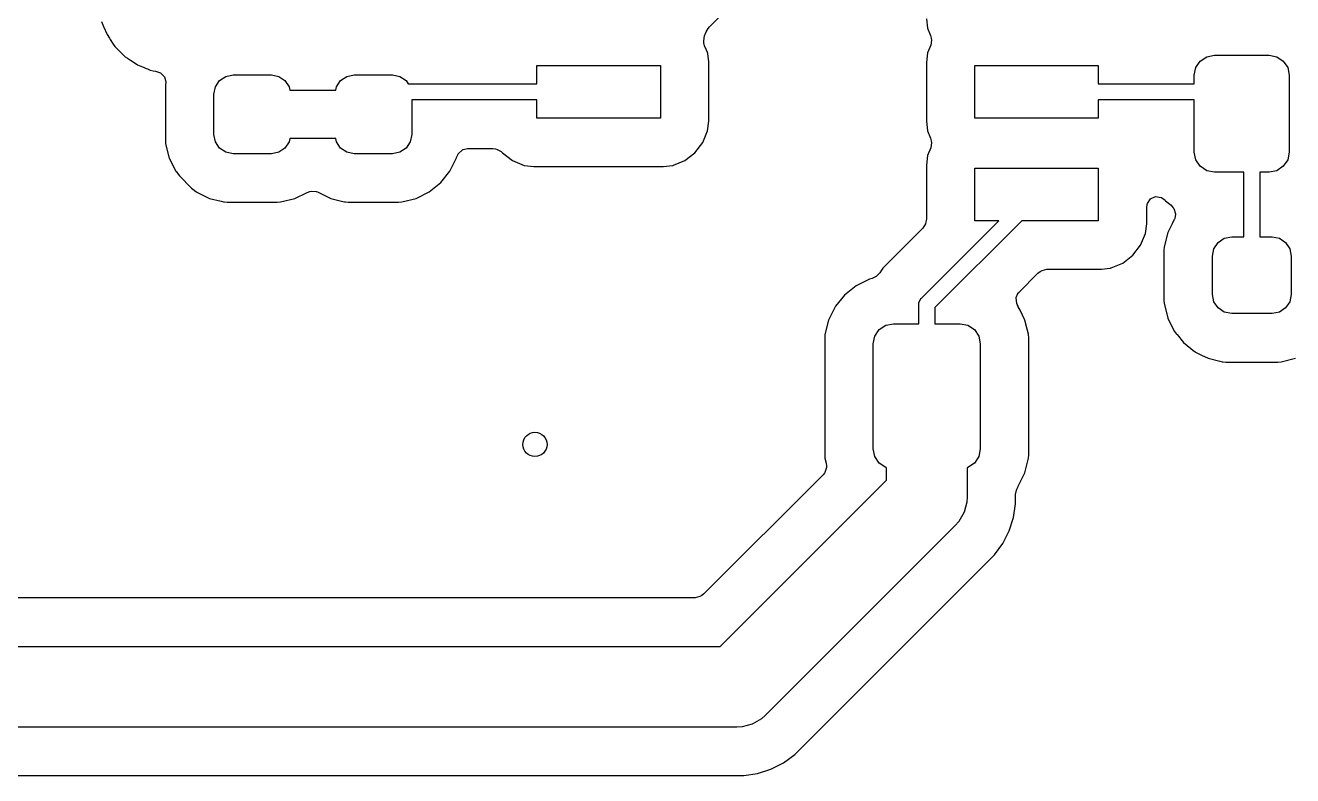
# Model space of a CAD drawing. Header units: inches. Extents: x 1.32 to 5.22, y -7.01 to -1.14.
# Drawn here: x 1.937 to 2.554, y -6.224 to -5.859 of the extents above; entities that cross this region are included whole.
import ezdxf

# ---------------------------------------------------------------- set-up
doc = ezdxf.new("R2010")
doc.units = ezdxf.units.IN
doc.header["$MEASUREMENT"] = 0
doc.layers.add('B.Cu', color=153, linetype='CONTINUOUS', true_color=0x4d7fc4)

msp = doc.modelspace()

# ---------------------------------------------------------------- linework, layer by layer
at = {"layer": 'B.Cu', "linetype": 'CONTINUOUS'}
for p, q in [((2.27008, -5.85948), (2.38391, -5.74564)), ((2.37585, -5.85549), (2.37645, -5.86011)), ((1.97378, -5.8568), (1.9748, -5.85925)), ((1.9748, -5.85925), (1.97646, -5.86325)), ((2.26765, -5.86389), (2.2685, -5.86184)), ((2.2685, -5.86184), (2.26895, -5.861)), ((2.26895, -5.861), (2.26947, -5.86022)), ((2.26947, -5.86022), (2.27008, -5.85948)), ((2.37645, -5.86011), (2.37645, -5.86011)), ((2.37645, -5.86011), (2.37646, -5.86011)), ((2.37646, -5.86011), (2.37646, -5.86011)), ((2.37646, -5.86011), (2.37791, -5.86363)), ((1.97646, -5.86325), (1.97646, -5.86325)), ((1.97646, -5.86325), (1.97646, -5.86325)), ((1.97646, -5.86325), (1.97646, -5.86325)), ((1.97646, -5.86325), (1.97761, -5.86498)), ((1.97761, -5.86498), (1.97761, -5.86498)), ((1.97761, -5.86498), (1.97801, -5.86558)), ((1.97801, -5.86558), (1.97801, -5.86558)), ((1.97801, -5.86558), (1.97951, -5.86782)), ((1.97951, -5.86782), (1.98034, -5.86906)), ((2.2673, -5.86628), (2.26765, -5.86389)), ((2.26741, -5.86731), (2.2673, -5.86628)), ((2.26776, -5.86866), (2.26741, -5.86731)), ((2.37802, -5.86839), (2.37646, -5.87217)), ((2.37791, -5.86363), (2.37826, -5.86497)), ((2.37837, -5.866), (2.37802, -5.86839)), ((2.37826, -5.86497), (2.37837, -5.866)), ((1.98034, -5.86906), (1.98034, -5.86906)), ((1.98034, -5.86906), (1.98034, -5.86906)), ((1.98034, -5.86906), (1.98527, -5.87399)), ((1.98527, -5.87399), (1.98527, -5.87399)), ((1.98527, -5.87399), (1.98638, -5.87474)), ((1.98638, -5.87474), (1.98638, -5.87474)), ((1.98638, -5.87474), (1.98788, -5.87573)), ((2.26864, -5.87079), (2.26776, -5.86866)), ((2.26915, -5.87202), (2.26864, -5.87079)), ((2.26922, -5.87217), (2.26915, -5.87202)), ((2.26925, -5.87233), (2.26922, -5.87217)), ((2.26926, -5.87249), (2.26925, -5.87233)), ((2.26979, -5.87657), (2.26926, -5.87249)), ((2.37645, -5.87217), (2.37585, -5.8768)), ((2.37646, -5.87217), (2.37645, -5.87217)), ((2.50934, -5.87611), (2.51253, -5.87398)), ((2.51253, -5.87398), (2.5163, -5.87323)), ((2.5163, -5.87323), (2.54287, -5.87323)), ((2.54287, -5.87323), (2.54664, -5.87398)), ((2.54664, -5.87398), (2.54983, -5.87611)), ((1.98788, -5.87573), (1.99108, -5.87787)), ((1.99108, -5.87787), (1.99108, -5.87787)), ((1.99108, -5.87787), (1.99112, -5.8779)), ((1.99112, -5.8779), (1.9913, -5.87797)), ((1.9913, -5.87797), (1.99369, -5.87896)), ((1.99369, -5.87896), (1.99377, -5.87899)), ((1.99377, -5.87899), (1.99377, -5.87899)), ((1.99377, -5.87899), (1.99377, -5.87899)), ((1.99377, -5.87899), (1.99421, -5.87917)), ((1.99421, -5.87917), (1.99421, -5.87917)), ((1.99421, -5.87917), (1.99559, -5.87974)), ((1.99559, -5.87974), (1.99559, -5.87974)), ((1.99559, -5.87974), (1.99559, -5.87974)), ((1.99559, -5.87974), (1.99615, -5.87998)), ((1.99615, -5.87998), (1.99753, -5.88055)), ((1.99753, -5.88055), (1.99753, -5.88055)), ((1.99753, -5.88055), (1.99753, -5.88055)), ((1.99753, -5.88055), (1.99901, -5.88084)), ((1.99901, -5.88084), (1.99901, -5.88084)), ((1.99901, -5.88084), (2.00009, -5.88105)), ((2.18602, -5.8872), (2.18602, -5.87835)), ((2.18602, -5.87835), (2.24618, -5.87835)), ((2.24618, -5.87835), (2.24618, -5.90394)), ((2.26982, -5.8768), (2.26979, -5.87657)), ((2.26982, -5.90549), (2.26982, -5.8768)), ((2.26982, -5.8768), (2.26982, -5.8768)), ((2.26982, -5.8768), (2.26982, -5.8768)), ((2.37585, -5.8768), (2.37585, -5.90549)), ((2.39949, -5.90394), (2.39949, -5.87835)), ((2.39949, -5.87835), (2.45965, -5.87835)), ((2.45965, -5.87835), (2.45965, -5.8872)), ((2.50646, -5.88307), (2.50721, -5.8793)), ((2.50721, -5.8793), (2.50934, -5.87611)), ((2.54983, -5.87611), (2.55197, -5.8793)), ((2.55197, -5.8793), (2.55272, -5.88307)), ((2.00009, -5.88105), (2.00065, -5.88117)), ((2.00065, -5.88117), (2.00197, -5.88163)), ((2.00197, -5.88163), (2.00251, -5.88192)), ((2.00251, -5.88192), (2.00449, -5.88383)), ((2.00449, -5.88383), (2.00449, -5.88383)), ((2.00449, -5.88383), (2.00449, -5.88383)), ((2.00449, -5.88383), (2.00513, -5.88628)), ((2.00513, -5.88669), (2.00503, -5.88753)), ((2.00513, -5.88628), (2.00513, -5.88669)), ((2.02926, -5.88865), (2.03128, -5.88561)), ((2.03128, -5.88561), (2.03432, -5.88359)), ((2.03432, -5.88359), (2.03789, -5.88287)), ((2.03789, -5.88287), (2.05659, -5.88287)), ((2.05659, -5.88287), (2.06017, -5.88359)), ((2.06017, -5.88359), (2.06321, -5.88561)), ((2.06321, -5.88561), (2.06523, -5.88865)), ((2.08831, -5.88865), (2.09034, -5.88561)), ((2.09034, -5.88561), (2.09337, -5.88359)), ((2.09337, -5.88359), (2.09695, -5.88287)), ((2.09695, -5.88287), (2.11565, -5.88287)), ((2.11565, -5.88287), (2.11923, -5.88359)), ((2.11923, -5.88359), (2.12226, -5.88561)), ((2.12226, -5.88561), (2.12333, -5.8872)), ((2.50646, -5.8872), (2.50646, -5.88307)), ((2.55272, -5.88307), (2.55272, -5.92047)), ((2.00501, -5.88774), (2.0049, -5.88936)), ((2.0049, -5.88936), (2.0049, -5.91482)), ((2.00504, -5.88753), (2.00501, -5.88774)), ((2.00503, -5.88753), (2.00504, -5.88753)), ((2.02854, -5.89222), (2.02926, -5.88865)), ((2.02854, -5.91191), (2.02854, -5.89222)), ((2.06523, -5.88865), (2.06555, -5.89026)), ((2.06555, -5.89026), (2.08799, -5.89026)), ((2.08799, -5.89026), (2.08831, -5.88865)), ((2.12333, -5.8872), (2.18602, -5.8872)), ((2.45965, -5.8872), (2.50646, -5.8872)), ((2.18602, -5.89508), (2.125, -5.89508)), ((2.125, -5.89508), (2.125, -5.91191)), ((2.18602, -5.90394), (2.18602, -5.89508)), ((2.50646, -5.89508), (2.45965, -5.89508)), ((2.45965, -5.89508), (2.45965, -5.90394)), ((2.50646, -5.92047), (2.50646, -5.89508)), ((2.24618, -5.90394), (2.18602, -5.90394)), ((2.26921, -5.91011), (2.26982, -5.90549)), ((2.37585, -5.90549), (2.37645, -5.91011)), ((2.45965, -5.90394), (2.39949, -5.90394)), ((2.26683, -5.91586), (2.26921, -5.91011)), ((2.37645, -5.91011), (2.37645, -5.91011)), ((2.37645, -5.91011), (2.37645, -5.91011)), ((2.37645, -5.91011), (2.37645, -5.91011)), ((2.37645, -5.91011), (2.37646, -5.91011)), ((2.37646, -5.91011), (2.37646, -5.91011)), ((2.37646, -5.91011), (2.37791, -5.91363)), ((2.0049, -5.91482), (2.00491, -5.91491)), ((2.00491, -5.91491), (2.005, -5.91622)), ((2.005, -5.91622), (2.005, -5.91633)), ((2.005, -5.91633), (2.00501, -5.91639)), ((2.00501, -5.91639), (2.00675, -5.92337)), ((2.02926, -5.91549), (2.02854, -5.91191)), ((2.03128, -5.91852), (2.02926, -5.91549)), ((2.06523, -5.91549), (2.06321, -5.91852)), ((2.06555, -5.91388), (2.06523, -5.91549)), ((2.08799, -5.91388), (2.06555, -5.91388)), ((2.08831, -5.91549), (2.08799, -5.91388)), ((2.09034, -5.91852), (2.08831, -5.91549)), ((2.12429, -5.91549), (2.12226, -5.91852)), ((2.125, -5.91191), (2.12429, -5.91549)), ((2.26304, -5.9208), (2.26683, -5.91586)), ((2.37791, -5.91363), (2.37826, -5.91497)), ((2.37837, -5.916), (2.37802, -5.91839)), ((2.37826, -5.91497), (2.37837, -5.916)), ((2.00675, -5.92337), (2.0068, -5.92347)), ((2.0068, -5.92347), (2.00994, -5.9298)), ((2.03432, -5.92055), (2.03128, -5.91852)), ((2.03789, -5.92126), (2.03432, -5.92055)), ((2.05659, -5.92126), (2.03789, -5.92126)), ((2.06017, -5.92055), (2.05659, -5.92126)), ((2.06321, -5.91852), (2.06017, -5.92055)), ((2.09337, -5.92055), (2.09034, -5.91852)), ((2.09695, -5.92126), (2.09337, -5.92055)), ((2.11565, -5.92126), (2.09695, -5.92126)), ((2.11923, -5.92055), (2.11565, -5.92126)), ((2.12226, -5.91852), (2.11923, -5.92055)), ((2.14509, -5.9268), (2.1468, -5.92335)), ((2.1468, -5.92335), (2.14686, -5.92311)), ((2.1468, -5.92335), (2.1468, -5.92335)), ((2.14686, -5.92311), (2.14739, -5.92182)), ((2.14739, -5.92182), (2.1477, -5.92129)), ((2.1477, -5.92129), (2.1497, -5.9194)), ((2.1497, -5.9194), (2.14999, -5.91925)), ((2.1497, -5.9194), (2.1497, -5.9194)), ((2.14999, -5.91925), (2.15221, -5.91872)), ((2.15221, -5.91872), (2.16446, -5.91872)), ((2.16446, -5.91872), (2.16583, -5.91892)), ((2.16583, -5.91892), (2.16671, -5.91917)), ((2.16671, -5.91917), (2.16864, -5.92027)), ((2.16864, -5.92027), (2.16864, -5.92027)), ((2.16864, -5.92027), (2.16872, -5.92034)), ((2.16872, -5.92034), (2.16893, -5.92057)), ((2.16893, -5.92057), (2.16894, -5.92057)), ((2.16894, -5.92057), (2.16916, -5.9208)), ((2.16916, -5.9208), (2.16916, -5.9208)), ((2.16916, -5.9208), (2.16916, -5.9208)), ((2.16916, -5.9208), (2.1741, -5.92459)), ((2.2581, -5.92459), (2.26304, -5.9208)), ((2.37645, -5.92217), (2.37585, -5.9268)), ((2.37646, -5.92217), (2.37645, -5.92217)), ((2.37802, -5.91839), (2.37646, -5.92217)), ((2.50721, -5.92424), (2.50646, -5.92047)), ((2.55272, -5.92047), (2.55197, -5.92424)), ((2.00994, -5.9298), (2.01001, -5.92989)), ((2.01001, -5.92989), (2.01001, -5.92989)), ((2.01001, -5.92989), (2.0101, -5.92999)), ((2.0101, -5.92999), (2.01179, -5.93209)), ((2.13912, -5.93538), (2.14361, -5.92978)), ((2.14361, -5.92978), (2.14509, -5.9268)), ((2.1741, -5.92459), (2.17985, -5.92697)), ((2.17985, -5.92697), (2.18447, -5.92758)), ((2.18447, -5.92758), (2.24773, -5.92758)), ((2.24773, -5.92758), (2.25204, -5.92701)), ((2.24773, -5.92758), (2.24773, -5.92758)), ((2.24773, -5.92758), (2.24773, -5.92758)), ((2.25204, -5.92701), (2.2522, -5.927)), ((2.2522, -5.927), (2.25236, -5.92697)), ((2.25236, -5.92697), (2.25251, -5.9269)), ((2.25251, -5.9269), (2.2581, -5.92459)), ((2.37585, -5.9268), (2.37585, -5.95314)), ((2.39949, -5.95394), (2.39949, -5.92835)), ((2.39949, -5.92835), (2.45965, -5.92835)), ((2.45965, -5.92835), (2.45965, -5.95394)), ((2.50934, -5.92743), (2.50721, -5.92424)), ((2.51253, -5.92957), (2.50934, -5.92743)), ((2.5163, -5.93031), (2.51253, -5.92957)), ((2.53057, -5.93031), (2.5163, -5.93031)), ((2.53057, -5.96181), (2.53057, -5.93031)), ((2.54287, -5.93031), (2.53844, -5.93031)), ((2.53844, -5.93031), (2.53844, -5.96181)), ((2.54664, -5.92957), (2.54287, -5.93031)), ((2.54983, -5.92743), (2.54664, -5.92957)), ((2.55197, -5.92424), (2.54983, -5.92743)), ((2.01179, -5.93209), (2.01771, -5.93802)), ((2.13352, -5.93987), (2.13912, -5.93538)), ((2.01771, -5.93802), (2.01836, -5.93854)), ((2.01836, -5.93854), (2.01981, -5.93971)), ((2.01981, -5.93971), (2.01991, -5.93979)), ((2.01991, -5.93979), (2.01991, -5.93979)), ((2.01991, -5.93979), (2.02007, -5.93991)), ((2.02007, -5.93991), (2.02029, -5.94)), ((2.02029, -5.94), (2.02323, -5.94147)), ((2.02323, -5.94147), (2.02645, -5.94306)), ((2.06804, -5.94306), (2.07397, -5.94012)), ((2.07397, -5.94012), (2.07529, -5.93968)), ((2.07529, -5.93968), (2.07618, -5.93953)), ((2.07618, -5.93953), (2.07841, -5.93965)), ((2.07841, -5.93965), (2.07847, -5.93967)), ((2.07847, -5.93967), (2.07853, -5.93968)), ((2.07853, -5.93968), (2.07932, -5.94)), ((2.07932, -5.94), (2.08229, -5.94147)), ((2.08229, -5.94147), (2.0855, -5.94306)), ((2.12709, -5.94306), (2.13352, -5.93987)), ((2.4851, -5.9433), (2.4876, -5.94216)), ((2.4876, -5.94216), (2.49032, -5.94255)), ((2.49032, -5.94255), (2.49047, -5.94262)), ((2.49047, -5.94262), (2.49225, -5.944)), ((2.02645, -5.94306), (2.03206, -5.94445)), ((2.03206, -5.94445), (2.03323, -5.94475)), ((2.03323, -5.94475), (2.03334, -5.94478)), ((2.03334, -5.94478), (2.03342, -5.9448)), ((2.03342, -5.9448), (2.03345, -5.9448)), ((2.03345, -5.9448), (2.03358, -5.9448)), ((2.03358, -5.9448), (2.03503, -5.9449)), ((2.03503, -5.9449), (2.05946, -5.9449)), ((2.05946, -5.9449), (2.06107, -5.94479)), ((2.06107, -5.94479), (2.06804, -5.94306)), ((2.0855, -5.94306), (2.09145, -5.94454)), ((2.09145, -5.94454), (2.09228, -5.94475)), ((2.09228, -5.94475), (2.0924, -5.94478)), ((2.0924, -5.94478), (2.09247, -5.9448)), ((2.09247, -5.9448), (2.0925, -5.9448)), ((2.0925, -5.9448), (2.09263, -5.9448)), ((2.09263, -5.9448), (2.09408, -5.9449)), ((2.09408, -5.9449), (2.11852, -5.9449)), ((2.11852, -5.9449), (2.12013, -5.94479)), ((2.12013, -5.94479), (2.12709, -5.94306)), ((2.48329, -5.94742), (2.48348, -5.94604)), ((2.48329, -5.95549), (2.48329, -5.94742)), ((2.48348, -5.94604), (2.48361, -5.94561)), ((2.48361, -5.94561), (2.4851, -5.9433)), ((2.49225, -5.944), (2.49248, -5.94429)), ((2.49248, -5.94429), (2.49511, -5.9464)), ((2.49511, -5.9464), (2.49606, -5.94742)), ((2.49606, -5.94742), (2.49641, -5.94792)), ((2.49641, -5.94792), (2.49728, -5.95053)), ((2.37326, -5.99188), (2.4112, -5.95394)), ((2.37565, -5.95451), (2.37536, -5.9555)), ((2.37585, -5.95314), (2.37565, -5.95451)), ((2.42234, -5.95394), (2.37998, -5.9963)), ((2.4112, -5.95394), (2.39949, -5.95394)), ((2.45965, -5.95394), (2.42234, -5.95394)), ((2.49667, -5.95336), (2.49561, -5.95549)), ((2.49678, -5.95313), (2.49667, -5.95336)), ((2.49689, -5.95286), (2.49678, -5.95313)), ((2.49729, -5.95074), (2.49689, -5.95286)), ((2.49728, -5.95053), (2.49728, -5.95053)), ((2.49728, -5.95053), (2.49729, -5.95074)), ((2.37412, -5.95758), (2.35462, -5.97708)), ((2.37536, -5.9555), (2.37412, -5.95758)), ((2.4803, -5.96586), (2.48268, -5.96011)), ((2.48268, -5.96011), (2.48329, -5.95549)), ((2.49351, -5.95972), (2.49178, -5.96668)), ((2.49352, -5.95971), (2.49351, -5.95972)), ((2.49561, -5.95549), (2.49352, -5.95971)), ((2.47651, -5.9708), (2.4803, -5.96586)), ((2.49178, -5.96668), (2.49167, -5.96829)), ((2.51603, -5.96758), (2.51805, -5.96455)), ((2.51805, -5.96455), (2.52109, -5.96252)), ((2.52109, -5.96252), (2.52467, -5.96181)), ((2.52467, -5.96181), (2.53057, -5.96181)), ((2.53844, -5.96181), (2.54435, -5.96181)), ((2.54435, -5.96181), (2.54793, -5.96252)), ((2.54793, -5.96252), (2.55096, -5.96455)), ((2.55096, -5.96455), (2.55299, -5.96758)), ((2.47157, -5.97459), (2.47651, -5.9708)), ((2.49167, -5.96829), (2.49167, -5.99277)), ((2.51531, -5.97116), (2.51603, -5.96758)), ((2.51531, -5.98986), (2.51531, -5.97116)), ((2.55299, -5.96758), (2.5537, -5.97116)), ((2.5537, -5.97116), (2.5537, -5.98986)), ((2.35311, -5.97934), (2.35219, -5.98037)), ((2.35399, -5.97803), (2.35311, -5.97934)), ((2.35462, -5.97708), (2.35399, -5.97803)), ((2.35399, -5.97803), (2.35399, -5.97803)), ((2.42101, -5.9887), (2.43021, -5.9795)), ((2.43021, -5.9795), (2.43132, -5.97867)), ((2.43132, -5.97867), (2.43223, -5.97818)), ((2.43223, -5.97818), (2.43457, -5.97758)), ((2.43457, -5.97758), (2.4612, -5.97758)), ((2.4612, -5.97758), (2.4655, -5.97701)), ((2.4655, -5.97701), (2.46566, -5.977)), ((2.46566, -5.977), (2.46582, -5.97697)), ((2.46582, -5.97697), (2.46598, -5.9769)), ((2.46598, -5.9769), (2.47157, -5.97459)), ((2.34166, -5.9856), (2.33599, -5.99016)), ((2.34819, -5.98236), (2.34166, -5.9856)), ((2.3494, -5.98206), (2.34819, -5.98236)), ((2.34819, -5.98236), (2.34819, -5.98236)), ((2.34819, -5.98236), (2.34819, -5.98236)), ((2.35136, -5.98107), (2.3494, -5.98206)), ((2.35219, -5.98037), (2.35136, -5.98107)), ((2.33599, -5.99016), (2.33162, -5.99559)), ((2.33599, -5.99016), (2.33599, -5.99016)), ((2.37277, -5.99248), (2.37326, -5.99188)), ((2.41959, -5.99153), (2.41963, -5.99133)), ((2.41988, -5.99427), (2.41959, -5.99153)), ((2.41963, -5.99133), (2.42047, -5.98934)), ((2.42047, -5.98934), (2.42051, -5.98929)), ((2.42051, -5.98929), (2.42101, -5.9887)), ((2.51603, -5.99344), (2.51531, -5.98986)), ((2.5537, -5.98986), (2.55299, -5.99344)), ((2.33142, -5.99584), (2.32819, -6.00236)), ((2.33162, -5.99559), (2.33142, -5.99584)), ((2.37211, -5.99467), (2.37218, -5.9939)), ((2.37211, -6.00413), (2.37211, -5.99467)), ((2.37218, -5.9939), (2.37277, -5.99248)), ((2.37998, -5.9963), (2.37998, -6.00413)), ((2.41991, -5.99434), (2.41988, -5.99427)), ((2.42011, -5.99483), (2.41991, -5.99434)), ((2.42011, -5.99484), (2.42011, -5.99483)), ((2.42056, -5.99559), (2.42011, -5.99484)), ((2.42052, -5.99561), (2.42056, -5.99559)), ((2.42066, -5.99584), (2.42052, -5.99561)), ((2.42149, -5.99751), (2.42066, -5.99584)), ((2.4239, -6.00236), (2.42149, -5.99751)), ((2.49167, -5.99277), (2.49168, -5.99286)), ((2.49168, -5.99286), (2.49177, -5.99418)), ((2.49177, -5.99418), (2.49177, -5.99428)), ((2.49177, -5.99428), (2.49178, -5.99434)), ((2.49178, -5.99434), (2.49352, -6.00132)), ((2.51805, -5.99647), (2.51603, -5.99344)), ((2.52109, -5.9985), (2.51805, -5.99647)), ((2.55096, -5.99647), (2.54793, -5.9985)), ((2.55299, -5.99344), (2.55096, -5.99647)), ((2.32819, -6.00236), (2.32643, -6.00943)), ((2.32819, -6.00236), (2.32819, -6.00236)), ((2.35604, -6.00488), (2.3598, -6.00413)), ((2.3598, -6.00413), (2.37211, -6.00413)), ((2.37998, -6.00413), (2.39228, -6.00413)), ((2.39228, -6.00413), (2.39605, -6.00488)), ((2.42501, -6.00683), (2.4239, -6.00236)), ((2.49352, -6.00132), (2.49357, -6.00142)), ((2.49357, -6.00142), (2.49671, -6.00775)), ((2.52467, -5.99921), (2.52109, -5.9985)), ((2.54435, -5.99921), (2.52467, -5.99921)), ((2.54793, -5.9985), (2.54435, -5.99921)), ((2.32643, -6.00943), (2.32632, -6.01106)), ((2.34996, -6.01398), (2.35071, -6.01021)), ((2.35071, -6.01021), (2.35284, -6.00702)), ((2.35284, -6.00702), (2.35604, -6.00488)), ((2.39605, -6.00488), (2.39924, -6.00702)), ((2.39924, -6.00702), (2.40138, -6.01021)), ((2.40138, -6.01021), (2.40213, -6.01398)), ((2.42559, -6.00916), (2.42501, -6.00683)), ((2.42566, -6.00943), (2.42559, -6.00916)), ((2.42577, -6.01106), (2.42566, -6.00943)), ((2.49671, -6.00775), (2.49678, -6.00784)), ((2.49678, -6.00784), (2.49678, -6.00784)), ((2.49678, -6.00784), (2.49687, -6.00794)), ((2.49687, -6.00794), (2.49785, -6.00916)), ((2.49785, -6.00916), (2.49806, -6.00943)), ((2.49806, -6.00943), (2.50118, -6.01331)), ((2.32632, -6.01106), (2.32632, -6.06807)), ((2.34996, -6.06516), (2.34996, -6.01398)), ((2.40213, -6.01398), (2.40213, -6.06516)), ((2.42577, -6.06807), (2.42577, -6.01106)), ((2.50118, -6.01331), (2.5012, -6.01333)), ((2.5012, -6.01333), (2.5012, -6.01333)), ((2.5012, -6.01333), (2.5012, -6.01333)), ((2.5012, -6.01333), (2.50659, -6.01766)), ((2.50659, -6.01766), (2.50668, -6.01775)), ((2.50668, -6.01775), (2.50668, -6.01775)), ((2.50668, -6.01775), (2.50684, -6.01786)), ((2.50684, -6.01786), (2.50706, -6.01796)), ((2.50706, -6.01796), (2.51001, -6.01942)), ((2.51001, -6.01942), (2.51322, -6.02101)), ((2.51322, -6.02101), (2.51883, -6.02241)), ((2.51883, -6.02241), (2.52, -6.0227)), ((2.52, -6.0227), (2.52012, -6.02273)), ((2.52012, -6.02273), (2.52019, -6.02275)), ((2.52019, -6.02275), (2.52022, -6.02275)), ((2.52022, -6.02275), (2.52035, -6.02276)), ((2.52035, -6.02276), (2.5218, -6.02285)), ((2.5218, -6.02285), (2.54722, -6.02285)), ((2.54722, -6.02285), (2.54883, -6.02275)), ((2.54883, -6.02275), (2.55579, -6.02101)), ((2.35071, -6.06892), (2.34996, -6.06516)), ((2.40213, -6.06516), (2.40138, -6.06892)), ((2.32632, -6.06807), (2.32643, -6.0697)), ((2.32643, -6.0697), (2.32702, -6.07208)), ((2.32702, -6.07208), (2.32716, -6.07346)), ((2.35284, -6.07212), (2.35071, -6.06892)), ((2.35604, -6.07425), (2.35284, -6.07212)), ((2.39924, -6.07212), (2.39605, -6.07425)), ((2.40138, -6.06892), (2.39924, -6.07212)), ((2.4239, -6.07677), (2.42566, -6.0697)), ((2.42566, -6.0697), (2.42577, -6.06807)), ((2.32551, -6.07779), (2.26744, -6.13585)), ((2.3262, -6.07691), (2.32551, -6.07779)), ((2.3264, -6.0766), (2.3262, -6.07691)), ((2.32713, -6.07422), (2.3264, -6.0766)), ((2.32716, -6.07346), (2.32713, -6.07422)), ((2.35636, -6.07431), (2.35604, -6.07425)), ((2.35636, -6.08037), (2.35636, -6.07431)), ((2.39605, -6.07425), (2.39573, -6.07431)), ((2.39573, -6.07431), (2.39573, -6.08852)), ((2.42066, -6.0833), (2.4239, -6.07677)), ((2.27531, -6.16142), (2.35636, -6.08037)), ((2.41989, -6.08485), (2.42057, -6.08355)), ((2.42052, -6.08352), (2.42066, -6.0833)), ((2.42057, -6.08355), (2.42052, -6.08352)), ((2.42066, -6.0833), (2.42066, -6.0833)), ((2.39573, -6.08852), (2.39556, -6.09109)), ((2.41937, -6.08733), (2.41957, -6.08595)), ((2.41937, -6.09193), (2.41937, -6.08733)), ((2.41957, -6.08595), (2.41989, -6.08485)), ((2.39423, -6.09606), (2.39166, -6.10051)), ((2.39556, -6.09109), (2.39423, -6.09606)), ((2.39556, -6.09109), (2.39556, -6.09109)), ((2.4183, -6.09867), (2.41937, -6.09193)), ((2.38996, -6.10244), (2.29738, -6.19502)), ((2.39166, -6.10051), (2.38996, -6.10244)), ((2.39166, -6.10051), (2.39166, -6.10051)), ((2.4162, -6.10516), (2.4183, -6.09867)), ((2.4131, -6.11123), (2.4162, -6.10516)), ((2.40909, -6.11675), (2.4131, -6.11123)), ((2.31169, -6.21415), (2.40909, -6.11675)), ((2.26308, -6.13778), (1.65453, -6.13778)), ((2.26542, -6.13718), (2.26308, -6.13778)), ((2.26633, -6.13668), (2.26542, -6.13718)), ((2.26744, -6.13585), (2.26633, -6.13668)), ((1.64201, -6.16142), (2.27531, -6.16142)), ((2.29738, -6.19502), (2.29545, -6.19672)), ((2.28346, -6.20079), (1.63386, -6.20079)), ((2.28603, -6.20062), (2.28346, -6.20079)), ((2.291, -6.19929), (2.28603, -6.20062)), ((2.28603, -6.20062), (2.28603, -6.20062)), ((2.29545, -6.19672), (2.291, -6.19929)), ((2.29545, -6.19672), (2.29545, -6.19672)), ((2.30617, -6.21816), (2.31169, -6.21415)), ((2.3001, -6.22125), (2.30617, -6.21816)), ((1.63045, -6.22443), (2.28687, -6.22443)), ((2.28687, -6.22443), (2.29361, -6.22336)), ((2.28687, -6.22443), (2.28687, -6.22443)), ((2.29361, -6.22336), (2.3001, -6.22125))]:
    msp.add_line(p, q, dxfattribs=at)
at = {"layer": 'B.Cu'}
msp.add_circle((2.18504, -6.06299), 0.00591, dxfattribs=at)

doc.saveas('drawing.dxf')
